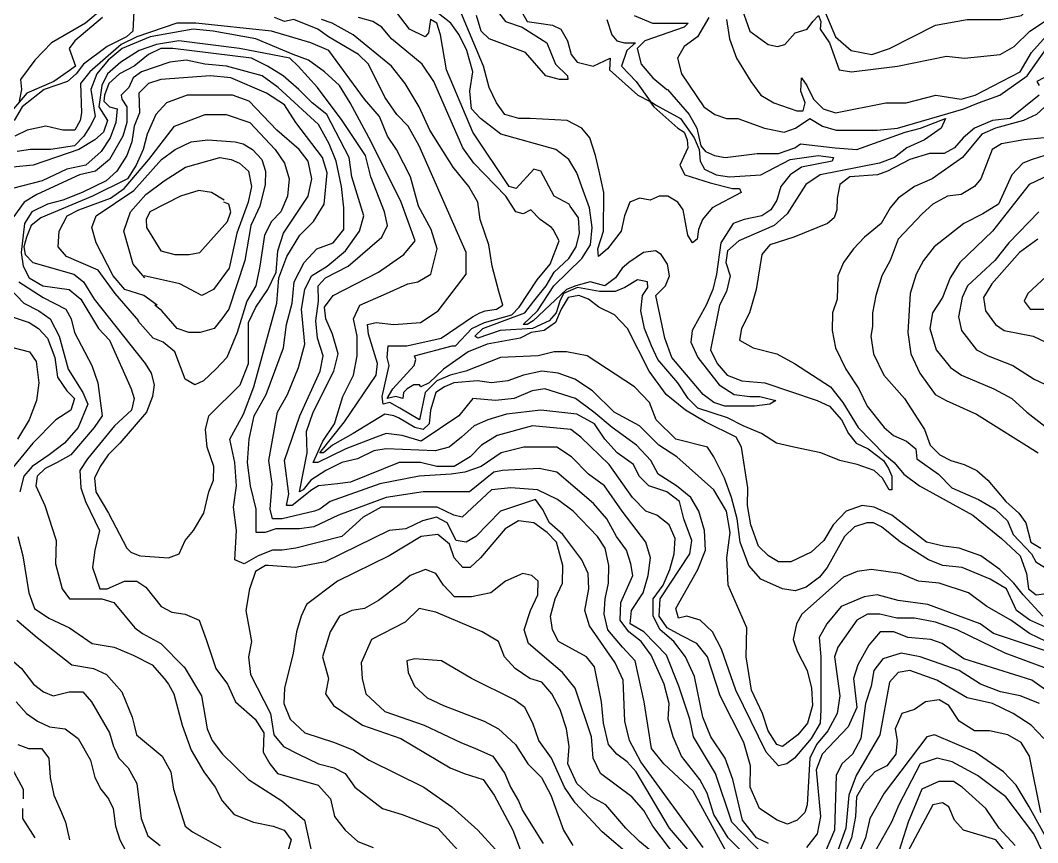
# Model space of a CAD drawing. Extents: x 3000 to 7000, y 3135 to 5000.
# Drawn here: x 3377 to 3901, y 4158 to 4580 of the extents above; entities that cross this region are included whole.
import ezdxf

# ---------------------------------------------------------------- set-up
doc = ezdxf.new("R2010")
doc.units = 0
doc.header["$MEASUREMENT"] = 0
doc.layers.add('TOPO_DIG', color=1, linetype='Continuous')

msp = doc.modelspace()

# ---------------------------------------------------------------- linework, layer by layer
at = {"layer": 'TOPO_DIG', "color": 3, "linetype": 'Continuous'}
for points, elevation in [([(3760.90625, 4605), (3762.21875, 4600), (3764.6875, 4593), (3769.125, 4589), (3777.53125, 4585), (3784.28125, 4584), (3791.625, 4585), (3797.125, 4572), (3805.1875, 4565), (3815.8125, 4563), (3824.96875, 4566), (3848.59375, 4578), (3864.8125, 4581), (3882.1875, 4581), (3892.84375, 4583), (3899.4375, 4589), (3903.1875, 4598)], 40), ([(3660.5, 4485), (3660, 4486), (3652.21875, 4490), (3645.3125, 4503), (3641.75, 4504), (3632.6875, 4494), (3629.0625, 4495), (3610.375, 4523), (3596.75, 4555), (3593.75, 4573), (3591.90625, 4579), (3588.59375, 4581), (3587.53125, 4574), (3585.75, 4572), (3577.71875, 4576), (3564.9375, 4593)], 32), ([(3675.375, 4503), (3673.5, 4511), (3670.5625, 4520), (3666.46875, 4525), (3658.90625, 4529), (3639.8125, 4530), (3634.03125, 4530), (3626.84375, 4532), (3622.625, 4538), (3618.78125, 4546), (3615.78125, 4557), (3603.75, 4586)], 28), ([(3634.375, 4587), (3638.40625, 4580), (3644.34375, 4579), (3651.4375, 4578), (3655.59375, 4576), (3659.09375, 4570), (3660.96875, 4563), (3664.0625, 4559), (3668.15625, 4558), (3672.25, 4557), (3681.03125, 4561), (3680.75, 4555), (3695.28125, 4542), (3701.3125, 4539), (3703.5625, 4536)], 28), ([(3693.4375, 4583), (3702.90625, 4579), (3721.15625, 4579), (3719.25, 4577), (3699, 4570), (3695, 4566), (3697.0625, 4558), (3703.125, 4551), (3710.25, 4545), (3710.625, 4545)], 32), ([(3419.625, 4582), (3405.4375, 4570), (3402.59375, 4566), (3405.84375, 4557), (3403.3125, 4555), (3394.59375, 4549), (3380.75, 4543), (3372.96875, 4534)], 36), ([(3560.625, 4366), (3544.90625, 4360), (3530.625, 4353), (3528.25, 4353), (3533.21875, 4364), (3539.125, 4373), (3543.5, 4387), (3548.9375, 4398), (3550.875, 4408), (3550.78125, 4418), (3548.9375, 4427), (3552.125, 4434), (3565.90625, 4440), (3576.90625, 4445), (3582.0625, 4446), (3588.6875, 4450), (3591.96875, 4463), (3588.875, 4473), (3582.34375, 4485), (3578.3125, 4500), (3571.0625, 4514), (3566.375, 4521), (3562.3125, 4531), (3554.59375, 4540), (3536.28125, 4565), (3526.90625, 4569), (3506.65625, 4575), (3467.75, 4579), (3458, 4579), (3437.40625, 4572), (3429.375, 4568), (3413.15625, 4554), (3408.34375, 4548), (3408.9375, 4533), (3408.25, 4529), (3405.375, 4524), (3399.3125, 4524), (3390.5, 4526), (3380.875, 4524), (3374.5, 4521)], 40), ([(3623.78125, 4441), (3620.28125, 4454), (3618.59375, 4465), (3614.1875, 4478), (3612.9375, 4487), (3608.34375, 4495), (3600.25, 4505), (3588.15625, 4524), (3582.78125, 4536), (3575.5625, 4548), (3568.5, 4557), (3548.6875, 4573), (3537.9375, 4579), (3532.375, 4581)], 36), ([(3740.96875, 4581), (3742.59375, 4571), (3746.125, 4561), (3753.46875, 4549), (3758.6875, 4542), (3765.34375, 4538), (3777.15625, 4534), (3780.5, 4534), (3781.4375, 4538), (3779.21875, 4544), (3779.5625, 4551), (3782.375, 4547), (3785.6875, 4540), (3790.6875, 4535), (3797.09375, 4533), (3823, 4538), (3833.5, 4538), (3848.75, 4542), (3861.875, 4540), (3869.03125, 4542), (3892.1875, 4554), (3898, 4564), (3911.53125, 4579)], 36), ([(3540.71875, 4342), (3530.875, 4341), (3527.46875, 4339), (3517.3125, 4331), (3514.375, 4331), (3515.6875, 4337), (3513.4375, 4354), (3521.34375, 4377), (3531.84375, 4400), (3533.25, 4408), (3530.3125, 4417), (3529.625, 4426), (3530.9375, 4436), (3530.6875, 4444), (3534.5625, 4448), (3546.21875, 4454), (3563.53125, 4469), (3566.375, 4475), (3564.90625, 4482), (3557.8125, 4500), (3555.1875, 4511), (3543.03125, 4529), (3530.375, 4546), (3520.40625, 4557), (3516.21875, 4561), (3490.1875, 4566), (3459, 4570), (3447.5625, 4568), (3438.5, 4565), (3429.125, 4559), (3422.21875, 4553), (3419.375, 4547), (3417.875, 4536), (3422.25, 4529), (3420.25, 4523), (3415.6875, 4519), (3407.53125, 4514), (3384.03125, 4506), (3362.875, 4504)], 44), ([(3521.1875, 4319), (3518.375, 4319), (3508.9375, 4319), (3503.40625, 4317), (3498.8125, 4317), (3498.8125, 4329), (3495.875, 4341), (3494.375, 4353), (3495.28125, 4365), (3497.84375, 4377), (3504, 4388), (3512.9375, 4412), (3514.375, 4424), (3517.3125, 4435), (3518.4375, 4446), (3523.46875, 4456), (3530.125, 4463), (3538.4375, 4466), (3544, 4473), (3543.9375, 4484), (3542.71875, 4495), (3540.0625, 4508), (3536.46875, 4517), (3530.90625, 4527), (3510.1875, 4546), (3501.9375, 4552), (3483.625, 4557), (3472.375, 4558), (3462.75, 4560), (3454.34375, 4559), (3439.78125, 4554), (3435.46875, 4551), (3433.25, 4546), (3429.3125, 4542), (3429.59375, 4540), (3432.28125, 4536), (3432.25, 4528), (3430.125, 4521), (3423.3125, 4509), (3416.0625, 4503), (3407.8125, 4501), (3385.90625, 4491), (3379.3125, 4487), (3373.59375, 4479)], 48), ([(3439.21875, 4305), (3453.71875, 4304), (3459.25, 4306), (3462.1875, 4313), (3466.5, 4318), (3471.875, 4327), (3474.40625, 4338), (3476.9375, 4344), (3477.09375, 4351), (3473.5625, 4361), (3472.75, 4370), (3474.375, 4377), (3490.5, 4393), (3494.84375, 4404), (3494.84375, 4425), (3498.59375, 4433), (3504.84375, 4442), (3509.0625, 4451), (3509.9375, 4462), (3512.875, 4471), (3525.5625, 4490), (3527.5, 4499), (3525.625, 4508), (3520.9375, 4514), (3509.46875, 4524), (3495.1875, 4539), (3486.6875, 4542), (3463.28125, 4542), (3452.6875, 4538), (3447.09375, 4532), (3442.78125, 4522), (3440.6875, 4514), (3437.0625, 4506), (3432.53125, 4499), (3414.53125, 4490), (3387.90625, 4479), (3383.0625, 4475), (3380.59375, 4469), (3379.25, 4464), (3379.84375, 4460), (3383.75, 4456), (3404.875, 4450), (3409.96875, 4446), (3415.46875, 4437), (3441.71875, 4404), (3444.71875, 4399), (3446.3125, 4393), (3445.5, 4387), (3442.34375, 4379), (3428.5625, 4363), (3422.65625, 4357), (3418.46875, 4351), (3415.625, 4345), (3416.25, 4338), (3422.8125, 4327), (3432.15625, 4309), (3434.21875, 4307), (3438.875, 4305)], 52), ([(3710.625, 4545), (3721.71875, 4532), (3725.65625, 4525), (3727.71875, 4516), (3730.15625, 4513), (3734.75, 4511), (3740.21875, 4510), (3756.6875, 4512), (3767.8125, 4512), (3776.1875, 4515), (3779.125, 4517), (3796.84375, 4515), (3808, 4514), (3832.875, 4523), (3840.8125, 4525), (3853.78125, 4530), (3851.5625, 4525), (3842.96875, 4519), (3833.875, 4515), (3827.5, 4510), (3819.71875, 4507), (3789.125, 4501), (3781.78125, 4496), (3772.125, 4481), (3765.59375, 4475), (3747.34375, 4467), (3741.5625, 4462), (3740.5625, 4456), (3742.90625, 4449), (3741, 4441), (3737.3125, 4434), (3732.65625, 4411), (3736.25, 4404), (3741.3125, 4398), (3748.9375, 4395), (3760.75, 4394), (3787.625, 4385), (3794.0625, 4382), (3800.125, 4375), (3803.78125, 4368), (3807.6875, 4363), (3813.875, 4360), (3821.875, 4354), (3824.40625, 4350), (3826.03125, 4346), (3826.15625, 4339), (3824.71875, 4339), (3821.375, 4345), (3817.0625, 4349), (3808.3125, 4352), (3799.3125, 4354), (3789.625, 4358), (3775.5625, 4361), (3766.65625, 4363), (3759, 4368), (3749.5, 4372), (3741.5, 4376), (3726.15625, 4381), (3721.15625, 4386), (3715.9375, 4394), (3705.65625, 4406), (3702.375, 4413), (3698.78125, 4422), (3696.875, 4431), (3697.75, 4439), (3700.4375, 4443), (3700.25, 4446), (3695.15625, 4447), (3688.59375, 4443), (3683.71875, 4441), (3675.625, 4441), (3664.21875, 4443), (3657.03125, 4440), (3655.125, 4436), (3653.25, 4430), (3649.625, 4426), (3641.125, 4422), (3624.4375, 4421), (3613, 4417), (3611.34375, 4418), (3615.5625, 4422), (3637.21875, 4430), (3641.71875, 4436), (3648.0625, 4444), (3652.3125, 4451), (3659.78125, 4458), (3663.53125, 4464), (3665.375, 4471), (3664.84375, 4479), (3660.5, 4485)], 32), ([(3911.4375, 4542), (3900.59375, 4532), (3893.90625, 4529), (3879.5, 4525), (3872.40625, 4522), (3862.5, 4510), (3846.875, 4499), (3837.84375, 4495), (3829.28125, 4489), (3825.3125, 4484), (3820.59375, 4476), (3812.0625, 4469), (3806.3125, 4463), (3801.25, 4456), (3798.375, 4449), (3798.03125, 4437), (3795.59375, 4430), (3795.40625, 4421), (3797.09375, 4412), (3802.46875, 4401), (3809.1875, 4391), (3813.4375, 4382), (3822.09375, 4371), (3827, 4367), (3833.59375, 4364), (3838.46875, 4360), (3838.9375, 4355), (3850.15625, 4347), (3856.9375, 4340), (3870.71875, 4334), (3879.21875, 4329), (3885.71875, 4323), (3888.53125, 4316), (3897.96875, 4306), (3900.21875, 4302), (3906.53125, 4298)], 36), ([(3703.5625, 4536), (3715.96875, 4525), (3719.125, 4523), (3720.78125, 4519), (3721.125, 4515), (3716.9375, 4506), (3719.4375, 4501), (3732.59375, 4497), (3744, 4494), (3747.625, 4494), (3748.5, 4492), (3733.625, 4484), (3728.59375, 4478), (3726.5, 4473), (3725.84375, 4468), (3723.5, 4466), (3721.03125, 4470), (3718.625, 4483), (3715.9375, 4487), (3710.75, 4490), (3706.25, 4490), (3701.59375, 4488), (3696.21875, 4489), (3691.125, 4487), (3688.40625, 4480), (3686.65625, 4472), (3679.6875, 4463), (3675.09375, 4459), (3674.78125, 4463), (3677.65625, 4472), (3677.78125, 4492), (3675.375, 4503)], 28), ([(3447.78125, 4434), (3441.0625, 4439), (3431.25, 4442), (3425.21875, 4449), (3416.375, 4466), (3414.21875, 4474), (3416.375, 4480), (3435.75, 4493), (3450.125, 4509), (3457.0625, 4514), (3465.4375, 4518), (3473.90625, 4519), (3487.9375, 4518), (3492.09375, 4517), (3496.90625, 4514), (3501.8125, 4509), (3503.625, 4503), (3503.46875, 4496), (3500.6875, 4485), (3496.125, 4475), (3492.90625, 4457), (3484.8125, 4432), (3481.1875, 4427), (3477.15625, 4422), (3470, 4420), (3464.09375, 4420), (3458.1875, 4422), (3450.3125, 4431), (3446.625, 4434)], 56), ([(3904.8125, 4511), (3898.3125, 4509), (3893.46875, 4507), (3887.84375, 4501), (3880.96875, 4486), (3873.03125, 4481), (3863.1875, 4476), (3847.8125, 4464), (3842.4375, 4457), (3838.59375, 4450), (3835.5625, 4440), (3834.28125, 4420), (3835.8125, 4409), (3840.5625, 4399), (3848.4375, 4388), (3854, 4385), (3869.625, 4378), (3901.375, 4358)], 40), ([(3482.375, 4488), (3475.8125, 4492), (3469.28125, 4493), (3459.8125, 4490), (3444.0625, 4482), (3442.1875, 4478), (3442.4375, 4474), (3449.75, 4462), (3456.875, 4460), (3464.375, 4460), (3469.75, 4461), (3484.09375, 4477), (3485.71875, 4482), (3484.8125, 4486), (3482.25, 4487)], 60), ([(3901.8125, 4482), (3886.34375, 4466), (3879.125, 4457), (3864.96875, 4444), (3862.25, 4438), (3860.375, 4428), (3861.9375, 4421), (3869.625, 4411), (3875.75, 4408), (3888.40625, 4403), (3899.375, 4396), (3916.1875, 4388)], 44), ([(3907.9375, 4451), (3896.09375, 4440), (3894.1875, 4436), (3897.25, 4432), (3906.625, 4432)], 48), ([(3376.6875, 4446), (3389.125, 4438), (3400.75, 4432), (3403.5625, 4427), (3405.25, 4420), (3414.15625, 4403), (3417.28125, 4394), (3419.5625, 4377), (3415.40625, 4371), (3403.375, 4357), (3396.375, 4353), (3390.15625, 4350), (3386, 4346), (3385.34375, 4341), (3390.03125, 4331), (3395.875, 4313), (3395.46875, 4301), (3398.90625, 4288), (3402.6875, 4283), (3411.5, 4283), (3419.40625, 4283), (3425.5, 4281), (3436.34375, 4268), (3440.3125, 4265), (3449.78125, 4260), (3461.625, 4248)], 48), ([(3614.03125, 4430), (3616.6875, 4431), (3622.5625, 4432), (3625.78125, 4434), (3623.78125, 4441)], 36), ([(3367.125, 4430), (3381.875, 4425), (3386.6875, 4422), (3391.3125, 4417), (3395.09375, 4407), (3396.5, 4397), (3401.3125, 4390), (3405.34375, 4386), (3403.34375, 4380), (3395.75, 4375), (3383.875, 4363), (3369.0625, 4345)], 44), ([(3572.84375, 4381), (3567.5625, 4384), (3564.1875, 4383), (3563.625, 4387), (3567.28125, 4403), (3566.34375, 4407), (3566.8125, 4413), (3576.34375, 4413), (3594.0625, 4417), (3610.1875, 4428), (3614.03125, 4430)], 36), ([(3912.625, 4265), (3897.0625, 4272), (3890.34375, 4277), (3885.0625, 4288), (3876.6875, 4293), (3862.375, 4299), (3852.34375, 4300), (3845.03125, 4303), (3830.5, 4312), (3820.78125, 4320), (3816.625, 4322), (3813.1875, 4322), (3806.875, 4320), (3801.6875, 4315), (3792.78125, 4299), (3788.875, 4294), (3781.9375, 4289), (3776.25, 4287), (3769.875, 4288), (3758.59375, 4293), (3752.5, 4300), (3748.09375, 4312), (3746.46875, 4324), (3743.59375, 4335), (3739.90625, 4345), (3734.5, 4356), (3731.1875, 4361), (3714.96875, 4365), (3704.6875, 4375), (3701.34375, 4384), (3693.5625, 4392), (3669.25, 4408), (3658.625, 4410), (3652.3125, 4410), (3643.96875, 4408), (3624.59375, 4407), (3606.75, 4400), (3598.625, 4398), (3591.8125, 4395), (3585.78125, 4389), (3582.875, 4375), (3572.84375, 4381)], 36), ([(3905.75, 4256), (3878.46875, 4265), (3871.53125, 4270), (3844.59375, 4280), (3829.375, 4282), (3818.5625, 4285), (3811.78125, 4284), (3800.0625, 4279), (3792.625, 4270), (3788.625, 4263), (3789.5, 4253), (3789.625, 4226), (3789.21875, 4219), (3784.59375, 4211), (3776.03125, 4201), (3772.09375, 4198), (3767.8125, 4197), (3761.375, 4204), (3745.75, 4236), (3738.375, 4257), (3733.6875, 4266), (3727.46875, 4272), (3720.5, 4274), (3716.34375, 4273), (3714.8125, 4278), (3726.28125, 4298), (3730.09375, 4308), (3729.6875, 4318), (3726.8125, 4328), (3722.6875, 4335), (3715.25, 4341), (3705.84375, 4347), (3702.09375, 4354), (3694.625, 4362), (3682.125, 4371), (3672.65625, 4379), (3663.1875, 4386), (3647.5, 4391), (3640.90625, 4390), (3631.625, 4386), (3622.03125, 4385), (3610.4375, 4386), (3603.125, 4377), (3583.71875, 4364), (3573.9375, 4367), (3565.6875, 4368), (3560.625, 4366)], 40), ([(3762.5625, 4157), (3756.4375, 4160), (3749.25, 4169), (3744.15625, 4190), (3740.28125, 4201), (3732.9375, 4212), (3728.75, 4222), (3724.46875, 4243), (3719.8125, 4253), (3713.78125, 4261), (3706.84375, 4267), (3703.25, 4274), (3703.25, 4283), (3708.3125, 4290), (3711.8125, 4298), (3714.03125, 4306), (3714.46875, 4314), (3711.375, 4321), (3705.09375, 4326), (3699.5, 4328), (3692.625, 4335), (3680.5625, 4352), (3666, 4366), (3660.8125, 4370), (3641.0625, 4372), (3622.875, 4367), (3614.875, 4362), (3609.0625, 4356), (3600.78125, 4351), (3591.84375, 4351), (3583.46875, 4353), (3572.375, 4353), (3547.375, 4343), (3540.71875, 4342)], 44), ([(3749.75, 4152), (3741.75, 4160), (3734.375, 4172), (3731.0625, 4183), (3727.3125, 4190), (3717.875, 4202), (3713.5, 4212), (3710.875, 4221), (3711.40625, 4229), (3708.9375, 4239), (3702.1875, 4254), (3697.03125, 4261), (3690.71875, 4266), (3686.15625, 4272), (3686.53125, 4281), (3692.6875, 4295), (3691.75, 4301), (3689.40625, 4308), (3684.28125, 4315), (3679.3125, 4324), (3672.5625, 4332), (3653.625, 4348), (3644.46875, 4350), (3625.59375, 4349), (3621.21875, 4348), (3608.625, 4338), (3584.78125, 4338), (3565.75, 4335), (3541.15625, 4326), (3528.5625, 4320), (3521.1875, 4319)], 48), ([(3729, 4155), (3696.9375, 4199), (3691, 4210), (3688.59375, 4220), (3687.78125, 4241), (3683.71875, 4250), (3670.4375, 4269), (3668.03125, 4277), (3670.03125, 4288), (3669.78125, 4296), (3666.5625, 4303), (3656.78125, 4316), (3649.8125, 4322), (3646.3125, 4329), (3642.6875, 4334), (3624.5625, 4328), (3611.96875, 4315), (3606.875, 4312), (3601.8125, 4313), (3597.21875, 4322), (3591.625, 4325), (3584.53125, 4323), (3575.875, 4319), (3567.25, 4318), (3534.28125, 4302), (3519, 4299), (3504.9375, 4300)], 52), ([(3504.9375, 4300), (3503.6875, 4300), (3498.4375, 4297), (3495.65625, 4289)], 52), ([(3716, 4149), (3703.125, 4166), (3698.34375, 4174), (3692.1875, 4181), (3676.15625, 4193), (3672.375, 4201), (3671.53125, 4212), (3663.0625, 4237), (3656.46875, 4245), (3639.03125, 4260), (3636.78125, 4267), (3640.09375, 4277), (3643.84375, 4285), (3643.96875, 4292), (3640.8125, 4295), (3636.125, 4296), (3627.1875, 4292), (3619.59375, 4286), (3609.75, 4284), (3600.875, 4284), (3595.34375, 4290), (3591.40625, 4296), (3585.9375, 4298), (3578.15625, 4295), (3572.1875, 4290), (3561.875, 4282), (3554.625, 4278), (3548.0625, 4277), (3541.6875, 4274), (3536.90625, 4266), (3532.9375, 4253), (3536.03125, 4242), (3534.5, 4234), (3538.59375, 4228), (3553.625, 4218), (3573.34375, 4211), (3598.625, 4196), (3605.9375, 4193), (3615.625, 4190), (3621.40625, 4182), (3631, 4164), (3634.75, 4154)], 56), ([(3495.65625, 4289), (3495.375, 4288), (3493.53125, 4277), (3496.46875, 4261), (3494.84375, 4253), (3495.96875, 4244), (3506.125, 4224), (3507.96875, 4213), (3512.84375, 4207), (3520.5625, 4203), (3530.875, 4198), (3538.9375, 4196), (3544.6875, 4193), (3549.59375, 4186), (3563.875, 4175), (3573.9375, 4172), (3592.34375, 4165), (3611.34375, 4144)], 52), ([(3375.5625, 4272), (3386.09375, 4263), (3403.875, 4249), (3415.0625, 4247), (3421.78125, 4244), (3429.625, 4235), (3434.9375, 4222), (3436, 4218)], 44), ([(3914, 4230), (3898.1875, 4241), (3863.1875, 4252), (3851.9375, 4260), (3846.1875, 4262), (3834.34375, 4263), (3827.125, 4266), (3820.0625, 4266), (3814.21875, 4259), (3808.5625, 4249), (3806.4375, 4242), (3808.09375, 4227), (3803.625, 4217), (3790.1875, 4203), (3787.0625, 4195), (3789.3125, 4171), (3787.71875, 4162), (3782.125, 4155)], 44), ([(3461.625, 4248), (3461.78125, 4248), (3470.75, 4233), (3473.625, 4216), (3476.125, 4210), (3481.53125, 4203), (3494.8125, 4190), (3512.0625, 4179), (3523.65625, 4169), (3528.375, 4148)], 48), ([(3692.28125, 4150), (3676.875, 4163), (3663.0625, 4178), (3657.59375, 4186), (3650.84375, 4201), (3644.3125, 4210), (3641.3125, 4219), (3637.125, 4227), (3631.875, 4231), (3609.75, 4242), (3594.3125, 4251), (3580.59375, 4252), (3576.40625, 4251), (3577.0625, 4245), (3580.34375, 4238), (3586.9375, 4232), (3595.21875, 4228), (3616.28125, 4220), (3623.53125, 4216), (3632.3125, 4208), (3638.6875, 4198), (3645.78125, 4191), (3650.59375, 4182), (3657.03125, 4164), (3661.8125, 4156)], 60), ([(3904.28125, 4211), (3897.8125, 4218), (3888.5, 4224), (3877.875, 4229), (3864.8125, 4232), (3849.3125, 4241), (3835.375, 4246), (3829.4375, 4245), (3824.8125, 4240), (3819.9375, 4213), (3807.75, 4192), (3804, 4182), (3802.46875, 4165), (3797.5, 4151)], 48), ([(3375.25, 4230), (3380.5, 4224), (3386.3125, 4220), (3392.4375, 4217), (3400.46875, 4216), (3407.25, 4211), (3413.59375, 4200), (3415.25, 4193)], 40), ([(3436, 4218), (3437.1875, 4213), (3450.40625, 4202), (3454.875, 4194), (3456.21875, 4185), (3462.3125, 4166), (3466.09375, 4163), (3480.5625, 4155)], 44), ([(3914.53125, 4144), (3896.8125, 4176), (3890.0625, 4187), (3883.625, 4194), (3869.03125, 4204), (3848.0625, 4213), (3844.15625, 4212), (3822.15625, 4183), (3814.6875, 4170), (3812.53125, 4160), (3806.8125, 4147)], 52), ([(3371.8125, 4198), (3378.90625, 4185), (3378.90625, 4180)], 36), ([(3415.25, 4193), (3415.6875, 4191), (3418.78125, 4185), (3422.75, 4180), (3425.1875, 4175), (3426.4375, 4166), (3428.5625, 4159), (3435.0625, 4147), (3444.875, 4122), (3448.09375, 4117), (3452.3125, 4117), (3460.15625, 4123), (3464.8125, 4121), (3467.59375, 4115), (3469.90625, 4101)], 40), ([(3889.59375, 4156), (3881.34375, 4165), (3874.4375, 4175), (3862.34375, 4186), (3857.84375, 4189), (3850.375, 4189), (3841.46875, 4185), (3834.5625, 4168), (3829.71875, 4153)], 56), ([(3378.5, 4175), (3378.5, 4170), (3384.8125, 4160)], 36)]:
    msp.add_lwpolyline(points, dxfattribs=dict(at, elevation=elevation))
at = {"layer": 'TOPO_DIG', "color": 1, "linetype": 'Continuous'}
for points, elevation in [([(3428.375, 4594), (3411, 4579), (3393.375, 4569), (3384.84375, 4560), (3377.5625, 4550), (3378, 4545), (3376.78125, 4539)], 34), ([(3748, 4589), (3752.90625, 4575), (3762.5, 4568), (3767.15625, 4567), (3771, 4568), (3776.25, 4574), (3782.4375, 4576), (3785.4375, 4580), (3788.34375, 4583), (3789.5625, 4580), (3789.21875, 4576), (3793.96875, 4569), (3799, 4555), (3805.3125, 4554), (3829.09375, 4557), (3854.28125, 4562), (3863.59375, 4561), (3881.84375, 4563), (3889.125, 4567), (3897.1875, 4575), (3927.1875, 4595)], 38), ([(3435.78125, 4585), (3435.375, 4575), (3432, 4572), (3422.1875, 4567), (3409.9375, 4558), (3406.1875, 4553), (3401.75, 4549), (3389.71875, 4545), (3378.34375, 4536), (3374.15625, 4529)], 38), ([(3667.125, 4493), (3663.9375, 4502), (3659.71875, 4509), (3653.15625, 4514), (3624.71875, 4522), (3614.375, 4530), (3609.6875, 4535), (3608.90625, 4544), (3610.34375, 4554), (3607.25, 4565), (3603.28125, 4573), (3599.03125, 4579), (3592.71875, 4584)], 30), ([(3621.75, 4587), (3627.25, 4580), (3635.8125, 4577), (3648.46875, 4569), (3653, 4558), (3659.0625, 4552), (3659.34375, 4550), (3654.9375, 4550), (3647.96875, 4552), (3637.5, 4564), (3618.71875, 4571), (3614.6875, 4575), (3612.1875, 4583)], 26), ([(3569.6875, 4377), (3565.0625, 4378), (3548.8125, 4368), (3538.09375, 4362), (3533.40625, 4358), (3531.59375, 4358), (3544.3125, 4374), (3560.625, 4398), (3561.34375, 4404), (3556.71875, 4419), (3556.0625, 4424), (3560.65625, 4425), (3569.78125, 4424), (3583.375, 4425), (3592.4375, 4431), (3606.90625, 4450), (3606.96875, 4461), (3582.65625, 4516), (3577.125, 4526), (3571.28125, 4532), (3565.125, 4541), (3556.625, 4558), (3551.46875, 4563), (3536.125, 4572), (3530.5625, 4576), (3518.15625, 4581), (3513.40625, 4580), (3508.34375, 4582)], 38), ([(3650.90625, 4474), (3645.0625, 4478), (3640.28125, 4483), (3636.21875, 4481), (3632.53125, 4482), (3627.34375, 4490), (3610.9375, 4507), (3605.1875, 4515), (3590.3125, 4549), (3584.25, 4558), (3568.5625, 4571), (3563.4375, 4577), (3558.875, 4580), (3551.5, 4582)], 34), ([(3679.375, 4581), (3681.875, 4573), (3684.53125, 4570), (3688.40625, 4569), (3692.25, 4569), (3694.125, 4569), (3689.6875, 4565), (3686.96875, 4557), (3694.5, 4549), (3701.625, 4539), (3704.4375, 4537)], 30), ([(3731.90625, 4582), (3726.09375, 4572), (3719.09375, 4567), (3715.75, 4561), (3717.8125, 4553)], 34), ([(3551, 4355), (3550.9375, 4355), (3542.96875, 4353), (3534.625, 4349), (3527.03125, 4344), (3523, 4339), (3521.0625, 4338), (3525.03125, 4358), (3524.6875, 4369), (3528.1875, 4379), (3538.75, 4400), (3541.03125, 4409), (3538.15625, 4419), (3534.6875, 4427), (3534, 4433), (3538.40625, 4439), (3561.875, 4451), (3574.875, 4460), (3580.71875, 4467), (3573.40625, 4487), (3558, 4518), (3547.21875, 4538), (3541.65625, 4547), (3534.03125, 4554), (3525.8125, 4560), (3517.875, 4563), (3498.5625, 4571), (3476.6875, 4575), (3466.3125, 4576), (3444.25, 4572), (3429.8125, 4566), (3422.6875, 4560), (3416.84375, 4553), (3413.75, 4545), (3415.96875, 4531), (3413.375, 4526), (3410.15625, 4521), (3405.28125, 4516), (3392.9375, 4514), (3382.59375, 4514), (3375.84375, 4513)], 42), ([(3717.8125, 4553), (3717.84375, 4553), (3729.375, 4536), (3735.03125, 4532), (3740.90625, 4530), (3746.75, 4530), (3760.5, 4525), (3770.625, 4523), (3776.46875, 4525), (3783.8125, 4530), (3790.34375, 4526), (3797.5, 4524), (3818.46875, 4524), (3828.9375, 4525), (3863.125, 4535), (3870.65625, 4538), (3881.75, 4542), (3895.6875, 4552), (3910.75, 4573)], 34), ([(3528.78125, 4328), (3512.21875, 4324), (3507.3125, 4324), (3506, 4329), (3507.03125, 4342), (3505.375, 4354), (3509.71875, 4379), (3514.875, 4388), (3520.65625, 4402), (3523.8125, 4414), (3522.15625, 4432), (3523.9375, 4442), (3527.34375, 4449), (3535.3125, 4454), (3544.78125, 4462), (3551.96875, 4472), (3554.3125, 4480), (3548.0625, 4500), (3546.75, 4510), (3535.25, 4532), (3527.59375, 4538), (3520.78125, 4545), (3512.6875, 4552), (3504.625, 4557), (3496.34375, 4561), (3455.90625, 4566), (3449.8125, 4566), (3443.40625, 4563), (3436, 4557), (3428.4375, 4553), (3422.9375, 4548), (3420.6875, 4542), (3420.40625, 4539), (3423.3125, 4536), (3427.28125, 4535), (3426.5, 4528), (3423.6875, 4520), (3418.96875, 4513), (3411.15625, 4506), (3401.34375, 4504), (3388.5625, 4498), (3373.4375, 4494)], 46), ([(3512.21875, 4308), (3507.25, 4308), (3499.84375, 4305), (3492.625, 4301), (3487.8125, 4303), (3488.6875, 4318), (3487.1875, 4330), (3488.65625, 4341), (3487.8125, 4353), (3485.34375, 4365), (3492.3125, 4378), (3497.65625, 4392), (3509.5, 4435), (3510.5625, 4448), (3514.53125, 4459), (3521.375, 4470), (3528.40625, 4477), (3533.8125, 4486), (3535.4375, 4502), (3533.03125, 4510), (3519.21875, 4528), (3513.375, 4537), (3504.1875, 4543), (3485.8125, 4551), (3475.375, 4552), (3449.6875, 4550), (3443.3125, 4548), (3438.4375, 4543), (3438.71875, 4533), (3436.03125, 4526), (3434.8125, 4518), (3432.21875, 4511), (3427.09375, 4503), (3421.65625, 4498), (3409.15625, 4492), (3399.34375, 4488), (3391.375, 4486), (3383.3125, 4482), (3379.625, 4476), (3377.90625, 4461), (3378.84375, 4454), (3381.875, 4448), (3388.9375, 4444), (3402.625, 4442), (3408.5625, 4437), (3417.71875, 4422), (3423.28125, 4416), (3434.53125, 4391), (3435.96875, 4386), (3434.71875, 4380), (3425.9375, 4372), (3411.96875, 4355), (3408.0625, 4349), (3408.625, 4340), (3410.90625, 4333), (3418.15625, 4318), (3415.6875, 4308), (3414.59375, 4299), (3418.375, 4288), (3422.09375, 4288), (3431.09375, 4292), (3437.34375, 4292), (3441.96875, 4289), (3449.96875, 4279), (3455.34375, 4276), (3462.25, 4275), (3469.40625, 4272), (3473.03125, 4262)], 50), ([(3904.375, 4551), (3900.8125, 4549), (3901.90625, 4547)], 34), ([(3901.9375, 4542), (3887.0625, 4530), (3877.9375, 4529), (3868.65625, 4525), (3862.90625, 4520), (3858.3125, 4515), (3853.03125, 4512), (3845.5, 4512), (3835.375, 4509), (3823.8125, 4503), (3818.78125, 4501), (3804.4375, 4500), (3799.28125, 4496), (3797.875, 4489), (3797.78125, 4483), (3796.375, 4479), (3793.03125, 4476), (3775.5625, 4469), (3763.25, 4465), (3759.25, 4460), (3756.28125, 4442), (3752.8125, 4430), (3748.625, 4422), (3747.71875, 4416), (3754.78125, 4412), (3766.8125, 4409), (3775.96875, 4404), (3794.4375, 4392), (3800.84375, 4384), (3808.78125, 4371), (3822.5, 4357), (3827.28125, 4353), (3832.34375, 4347), (3840.34375, 4341), (3867.71875, 4326), (3882.53125, 4314), (3892.09375, 4305), (3895.375, 4296), (3896.375, 4288), (3900.34375, 4285), (3908.28125, 4286)], 34), ([(3704.4375, 4537), (3717.28125, 4530), (3724.25, 4520), (3726.9375, 4514), (3727.375, 4508), (3729.6875, 4504), (3735.6875, 4501), (3742.5625, 4500), (3758.6875, 4501), (3773.6875, 4509), (3788.21875, 4511), (3796, 4510), (3795.4375, 4508), (3779.65625, 4505), (3773.8125, 4501), (3768.96875, 4495), (3766.8125, 4488), (3763.8125, 4483), (3759.1875, 4480), (3750, 4478), (3744.375, 4476), (3738.03125, 4466), (3735.875, 4450), (3733.90625, 4442), (3730.46875, 4434), (3723.25, 4421), (3722.59375, 4415), (3726.15625, 4407), (3737.25, 4393), (3744.875, 4388), (3752.9375, 4387), (3758.0625, 4387), (3766.4375, 4385), (3763.28125, 4383), (3755.3125, 4382), (3740.1875, 4382), (3734.375, 4384), (3728.875, 4388), (3712.75, 4407), (3709.28125, 4417), (3704.625, 4439), (3709.53125, 4444), (3711.59375, 4449), (3710.625, 4455), (3707.40625, 4460), (3704.40625, 4462), (3698.3125, 4461), (3690.71875, 4456), (3687.1875, 4453), (3683.75, 4448), (3678.40625, 4444), (3670.8125, 4446), (3663.4375, 4444), (3658.625, 4442), (3641.5, 4426), (3638.34375, 4424), (3636.3125, 4424), (3643.59375, 4431), (3652.125, 4444), (3666.5625, 4458), (3670.90625, 4465), (3671.78125, 4474), (3670.4375, 4484), (3667.125, 4493)], 30), ([(3438.4375, 4426), (3426.25, 4440), (3417.4375, 4452), (3401.125, 4459), (3396.875, 4464), (3397.375, 4472), (3401.53125, 4480), (3407.5, 4483), (3423.875, 4489), (3430.875, 4494), (3443.53125, 4509), (3456.71875, 4526), (3472.625, 4532), (3483.3125, 4532), (3495.5625, 4528), (3508.5625, 4514), (3513.40625, 4507), (3515.78125, 4499), (3515, 4490), (3511.46875, 4482), (3506.75, 4477), (3503.1875, 4470), (3500.78125, 4454), (3498.59375, 4444), (3494.03125, 4436), (3489.03125, 4420), (3483.75, 4407), (3478.09375, 4401), (3471.625, 4395), (3467.1875, 4393), (3462.3125, 4396), (3456.9375, 4410), (3450.9375, 4415), (3445.8125, 4417), (3437.875, 4426)], 54), ([(3904.5625, 4520), (3894.125, 4519), (3882.5625, 4517), (3877.6875, 4514), (3872, 4499), (3868.625, 4495), (3861.71875, 4491), (3854.8125, 4490), (3847.125, 4486), (3841.65625, 4481), (3829.4375, 4468), (3825.1875, 4457), (3820.96875, 4449), (3817.84375, 4439), (3816.21875, 4430), (3816.21875, 4423), (3815.3125, 4418), (3816.71875, 4409), (3821.9375, 4398), (3832.5625, 4386), (3842.84375, 4370), (3845.875, 4362), (3850.84375, 4357), (3856.4375, 4354), (3863.28125, 4352), (3869.84375, 4349), (3875.5625, 4344), (3884.71875, 4333), (3891.4375, 4327), (3895.125, 4322), (3897.6875, 4312), (3902.84375, 4309)], 38), ([(3441.5625, 4448), (3435.53125, 4455), (3430.71875, 4472), (3434.125, 4482), (3442, 4491), (3451.4375, 4498), (3462.4375, 4505), (3480.15625, 4510), (3485.875, 4509), (3490.25, 4507), (3494.875, 4503), (3496.375, 4495), (3494.625, 4487), (3488.9375, 4471), (3484.96875, 4453), (3476.84375, 4442), (3470.78125, 4439), (3459.46875, 4445), (3441.1875, 4449)], 58), ([(3907.25, 4501), (3896.8125, 4496), (3877.875, 4472), (3861.03125, 4456), (3856.15625, 4448), (3852.25, 4438), (3846.96875, 4430), (3845.71875, 4422), (3848.96875, 4411), (3856.3125, 4402), (3862, 4398), (3878.5625, 4391), (3887.8125, 4386), (3895.65625, 4379), (3913.375, 4365)], 42), ([(3599.8125, 4413), (3601.4375, 4413), (3609.84375, 4422), (3616.4375, 4425), (3630.40625, 4429), (3634.28125, 4433), (3643.5, 4447), (3650.15625, 4455), (3654.875, 4467), (3651.8125, 4473), (3650.90625, 4474)], 34), ([(3901.3125, 4468), (3891.90625, 4461), (3877.53125, 4445), (3873.375, 4438), (3874.375, 4431), (3879.46875, 4424), (3883.875, 4421), (3898.90625, 4418), (3905.34375, 4415)], 46), ([(3367.65625, 4447), (3379.15625, 4435), (3386.9375, 4431), (3392.6875, 4427), (3397.46875, 4418), (3402.03125, 4401), (3409.5, 4389), (3412.21875, 4383), (3407.125, 4371), (3400.125, 4363), (3392.28125, 4357), (3383.4375, 4351), (3379.15625, 4346), (3377.15625, 4338)], 46), ([(3903.78125, 4274), (3893.6875, 4285), (3888.875, 4291), (3881.625, 4298), (3871.90625, 4305), (3860.78125, 4309), (3852.6875, 4310), (3843.90625, 4312), (3826.125, 4326), (3816.9375, 4330), (3810.90625, 4331), (3802.5625, 4328), (3795.84375, 4321), (3791.09375, 4313), (3784.53125, 4307), (3774.03125, 4302), (3767.8125, 4302), (3762.59375, 4305), (3757.40625, 4310), (3753.5, 4321), (3751.71875, 4331), (3751.90625, 4340), (3748.625, 4361), (3745.9375, 4366), (3729.90625, 4374), (3719.90625, 4380), (3709.96875, 4388), (3701.09375, 4400), (3690.03125, 4422), (3683.25, 4429), (3675.3125, 4433), (3669.875, 4437), (3665, 4439), (3659.40625, 4438), (3655.8125, 4432), (3653, 4425), (3647.03125, 4421), (3640.40625, 4420), (3634.6875, 4417), (3617.6875, 4414), (3607.90625, 4410), (3595.1875, 4401), (3587.875, 4394), (3583.53125, 4392), (3582.84375, 4393)], 34), ([(3366.59375, 4414), (3382.0625, 4410), (3385.53125, 4405), (3386.84375, 4394), (3385.6875, 4385), (3382, 4375), (3376, 4365)], 42), ([(3582.84375, 4393), (3579.96875, 4393), (3576.5, 4391), (3574.65625, 4389), (3574.375, 4386), (3570.8125, 4387), (3566.3125, 4386), (3569.25, 4391), (3580.125, 4403), (3581.0625, 4406), (3580.28125, 4408), (3599.8125, 4413)], 34), ([(3905.625, 4261), (3897.03125, 4265), (3887.4375, 4272), (3874.9375, 4279), (3865.5625, 4286), (3850.53125, 4291), (3839.90625, 4292), (3830.3125, 4296), (3815.65625, 4298), (3808.1875, 4297), (3801.1875, 4294), (3779.84375, 4275), (3777.0625, 4270), (3775.34375, 4262), (3777.40625, 4256), (3782.5625, 4246), (3784.78125, 4237), (3785.3125, 4228), (3782.75, 4219), (3777.78125, 4213), (3769.875, 4207), (3766.9375, 4208), (3762.5, 4215), (3759.53125, 4224), (3753.875, 4236), (3751.09375, 4253), (3751.46875, 4268), (3741.84375, 4290), (3741.09375, 4304), (3742.78125, 4317), (3741.03125, 4328), (3734.40625, 4339), (3715.4375, 4356), (3706.0625, 4362), (3696.25, 4372), (3683.1875, 4379), (3672, 4390), (3662.96875, 4396), (3654.28125, 4399), (3645.96875, 4400), (3636.4375, 4398), (3628.375, 4395), (3620, 4394), (3612.71875, 4395), (3600.5625, 4394), (3595.8125, 4392), (3591.28125, 4389), (3588.65625, 4380), (3587.9375, 4373), (3584.875, 4370), (3580.5625, 4371), (3572.09375, 4376), (3569.6875, 4377)], 38), ([(3905.75, 4247), (3884.46875, 4255), (3859.65625, 4267), (3848.5625, 4271), (3837.78125, 4273), (3828.75, 4273), (3819.9375, 4275), (3813.5, 4275), (3808.09375, 4272), (3798.3125, 4258), (3796.5625, 4253), (3799.40625, 4233), (3797.875, 4224), (3793.125, 4215), (3787.3125, 4208), (3783.8125, 4201), (3782.5, 4177), (3781.21875, 4173), (3777.28125, 4169), (3772.375, 4167), (3767.0625, 4169), (3758, 4175), (3753.125, 4186), (3753.34375, 4197), (3749.875, 4209), (3737.65625, 4233), (3731.1875, 4253), (3725.65625, 4260), (3717.5625, 4264), (3710.5, 4268), (3706.375, 4274), (3706.8125, 4283), (3722.15625, 4306), (3723.09375, 4313), (3718.9375, 4324), (3716.75, 4333), (3710.3125, 4338), (3701, 4341), (3696.03125, 4346), (3693.15625, 4352), (3684.625, 4358), (3678.375, 4365), (3672.9375, 4373), (3664, 4378), (3645.3125, 4380), (3627.625, 4378), (3618.0625, 4375), (3611.0625, 4372), (3604.46875, 4366), (3598.25, 4361), (3590.9375, 4359), (3565.78125, 4360), (3559.34375, 4359), (3551, 4355)], 42), ([(3760.25, 4151), (3743.6875, 4168), (3735.25, 4193), (3723.9375, 4212), (3722.15625, 4221), (3716.5, 4238), (3710.09375, 4254), (3698.34375, 4266), (3691.3125, 4270), (3692.125, 4277), (3698.09375, 4286), (3700.625, 4295), (3701.875, 4304), (3699.46875, 4312), (3687.1875, 4328), (3678.21875, 4341), (3669.9375, 4347), (3661.25, 4356), (3653.5625, 4361), (3636.65625, 4361), (3625.03125, 4358), (3614.625, 4351), (3606.28125, 4348), (3599.28125, 4347), (3582.6875, 4346), (3562.40625, 4342), (3536.84375, 4333), (3531.65625, 4329), (3528.78125, 4328)], 46), ([(3746.875, 4142), (3723.75, 4184), (3708.625, 4198), (3702.40625, 4206), (3698.53125, 4230), (3693.90625, 4251), (3687.40625, 4258), (3679.8125, 4267), (3678, 4275), (3678.5625, 4283), (3680.21875, 4291), (3680.46875, 4300), (3678.46875, 4309), (3674.59375, 4315), (3661.96875, 4328), (3654, 4334), (3643.71875, 4339), (3629.875, 4340), (3620.0625, 4339), (3604.875, 4325), (3600.625, 4326), (3592.09375, 4330), (3563.15625, 4330), (3553.9375, 4325), (3542.875, 4315), (3519.1875, 4309), (3512.21875, 4308)], 50), ([(3721.03125, 4154), (3711.59375, 4165), (3694.4375, 4194), (3689.8125, 4199), (3684.4375, 4203), (3680.1875, 4208), (3677.5625, 4219), (3676.53125, 4230), (3673.0625, 4248), (3668.875, 4253), (3654.40625, 4261), (3651.4375, 4267), (3650.4375, 4274), (3652.75, 4283), (3656.5625, 4291), (3656.75, 4300), (3653.5, 4312), (3648.625, 4317), (3641.75, 4322), (3633.875, 4323), (3627.09375, 4319), (3614.28125, 4304), (3609.0625, 4299), (3605.21875, 4299), (3600.8125, 4304), (3598.3125, 4311), (3592.28125, 4316), (3583.78125, 4315), (3567.375, 4305), (3540.75, 4292), (3524.8125, 4280), (3521.96875, 4274), (3519.625, 4266), (3517.90625, 4255), (3513.375, 4237), (3513.09375, 4229), (3516.25, 4221), (3523.90625, 4214), (3539.125, 4209), (3548.90625, 4205), (3557, 4200), (3585.1875, 4186), (3599.5, 4176), (3612.875, 4164), (3622.125, 4154)], 54), ([(3376.09375, 4315), (3378.75, 4305), (3381.71875, 4286), (3384.75, 4278), (3392, 4273), (3402.71875, 4268), (3414.375, 4260), (3425.6875, 4258), (3435.5625, 4254), (3445.3125, 4249), (3451.40625, 4242), (3453.625, 4239)], 46), ([(3725.125, 4134), (3696.21875, 4158), (3689.1875, 4165), (3678.78125, 4177), (3671.375, 4181), (3663.9375, 4188), (3659.28125, 4198), (3659.90625, 4207), (3658.59375, 4216), (3655.28125, 4226), (3651.09375, 4234), (3645.8125, 4240), (3639.6875, 4242), (3632.09375, 4247), (3626.6875, 4253), (3623.59375, 4261), (3615.25, 4266), (3591.25, 4276), (3582.6875, 4278), (3575.59375, 4271), (3558.1875, 4262), (3552.9375, 4250), (3553.40625, 4242), (3555.3125, 4234), (3565.125, 4225), (3585.34375, 4218), (3604.1875, 4209), (3611.75, 4206), (3620.75, 4202), (3626.8125, 4193), (3629.71875, 4186), (3633.875, 4179), (3636, 4174), (3646.5, 4157)], 58), ([(3364.0625, 4259), (3377.96875, 4247), (3384.25, 4239), (3389.40625, 4235), (3394.375, 4233), (3402.5625, 4235), (3409.53125, 4235), (3413.96875, 4230), (3423.375, 4214), (3425.3125, 4207), (3425.9375, 4206)], 42), ([(3473.03125, 4262), (3478.0625, 4247), (3484.125, 4239), (3488.25, 4230), (3498.375, 4221), (3502.8125, 4214), (3502.375, 4204), (3505.78125, 4198), (3509.875, 4193), (3530.65625, 4187), (3537.0625, 4180), (3539.125, 4171), (3544.5625, 4164), (3551.21875, 4158), (3559.125, 4155)], 50), ([(3902.125, 4229), (3892.09375, 4233), (3882.03125, 4235), (3871.6875, 4239), (3860.6875, 4246), (3840.75, 4253), (3830.875, 4255), (3821.4375, 4252), (3816.8125, 4246), (3815.40625, 4238), (3812.46875, 4229), (3810.1875, 4211), (3805.90625, 4203), (3800.28125, 4198), (3797.46875, 4192), (3796.5, 4164), (3789.375, 4147)], 46), ([(3453.625, 4239), (3456.5, 4234), (3460.6875, 4218), (3465.34375, 4205), (3471.9375, 4194), (3477.6875, 4186), (3481.375, 4179), (3487.53125, 4172), (3497.40625, 4168), (3507.5625, 4166), (3513.28125, 4164), (3516.8125, 4159), (3514, 4149)], 46), ([(3902.78125, 4173), (3896.96875, 4202), (3892.75, 4209), (3885.8125, 4213), (3876.375, 4215), (3868.65625, 4215), (3860.8125, 4220), (3855.4375, 4228), (3850.4375, 4231), (3843.4375, 4230), (3837.75, 4226), (3831.3125, 4224), (3827.75, 4216), (3828.84375, 4210), (3828.09375, 4203), (3823.53125, 4197), (3817.375, 4194), (3811.84375, 4188), (3807.96875, 4181), (3807.4375, 4171), (3805.34375, 4160), (3801.5, 4151)], 50), ([(3376.15625, 4208), (3381.5625, 4206), (3388.3125, 4206), (3392.125, 4201), (3392.71875, 4191), (3394.6875, 4182), (3398.5625, 4173)], 38), ([(3425.9375, 4206), (3428.0625, 4201), (3432.9375, 4196), (3437.375, 4188), (3439.59375, 4170), (3443.03125, 4161), (3449.4375, 4156)], 42), ([(3903.96875, 4152), (3899.21875, 4162), (3884.75, 4181), (3870.25, 4192), (3857.125, 4199), (3849.5, 4201), (3840.75, 4198), (3829.6875, 4177), (3825.875, 4168), (3813.59375, 4146)], 54), ([(3883.5625, 4154), (3879.5625, 4159), (3862.96875, 4164), (3858.3125, 4169), (3855.375, 4176), (3852.15625, 4178), (3847.1875, 4177), (3829.09375, 4143)], 58), ([(3398.5625, 4173), (3400.6875, 4168), (3402.71875, 4159)], 38)]:
    msp.add_lwpolyline(points, dxfattribs=dict(at, elevation=elevation))

doc.saveas('drawing.dxf')
